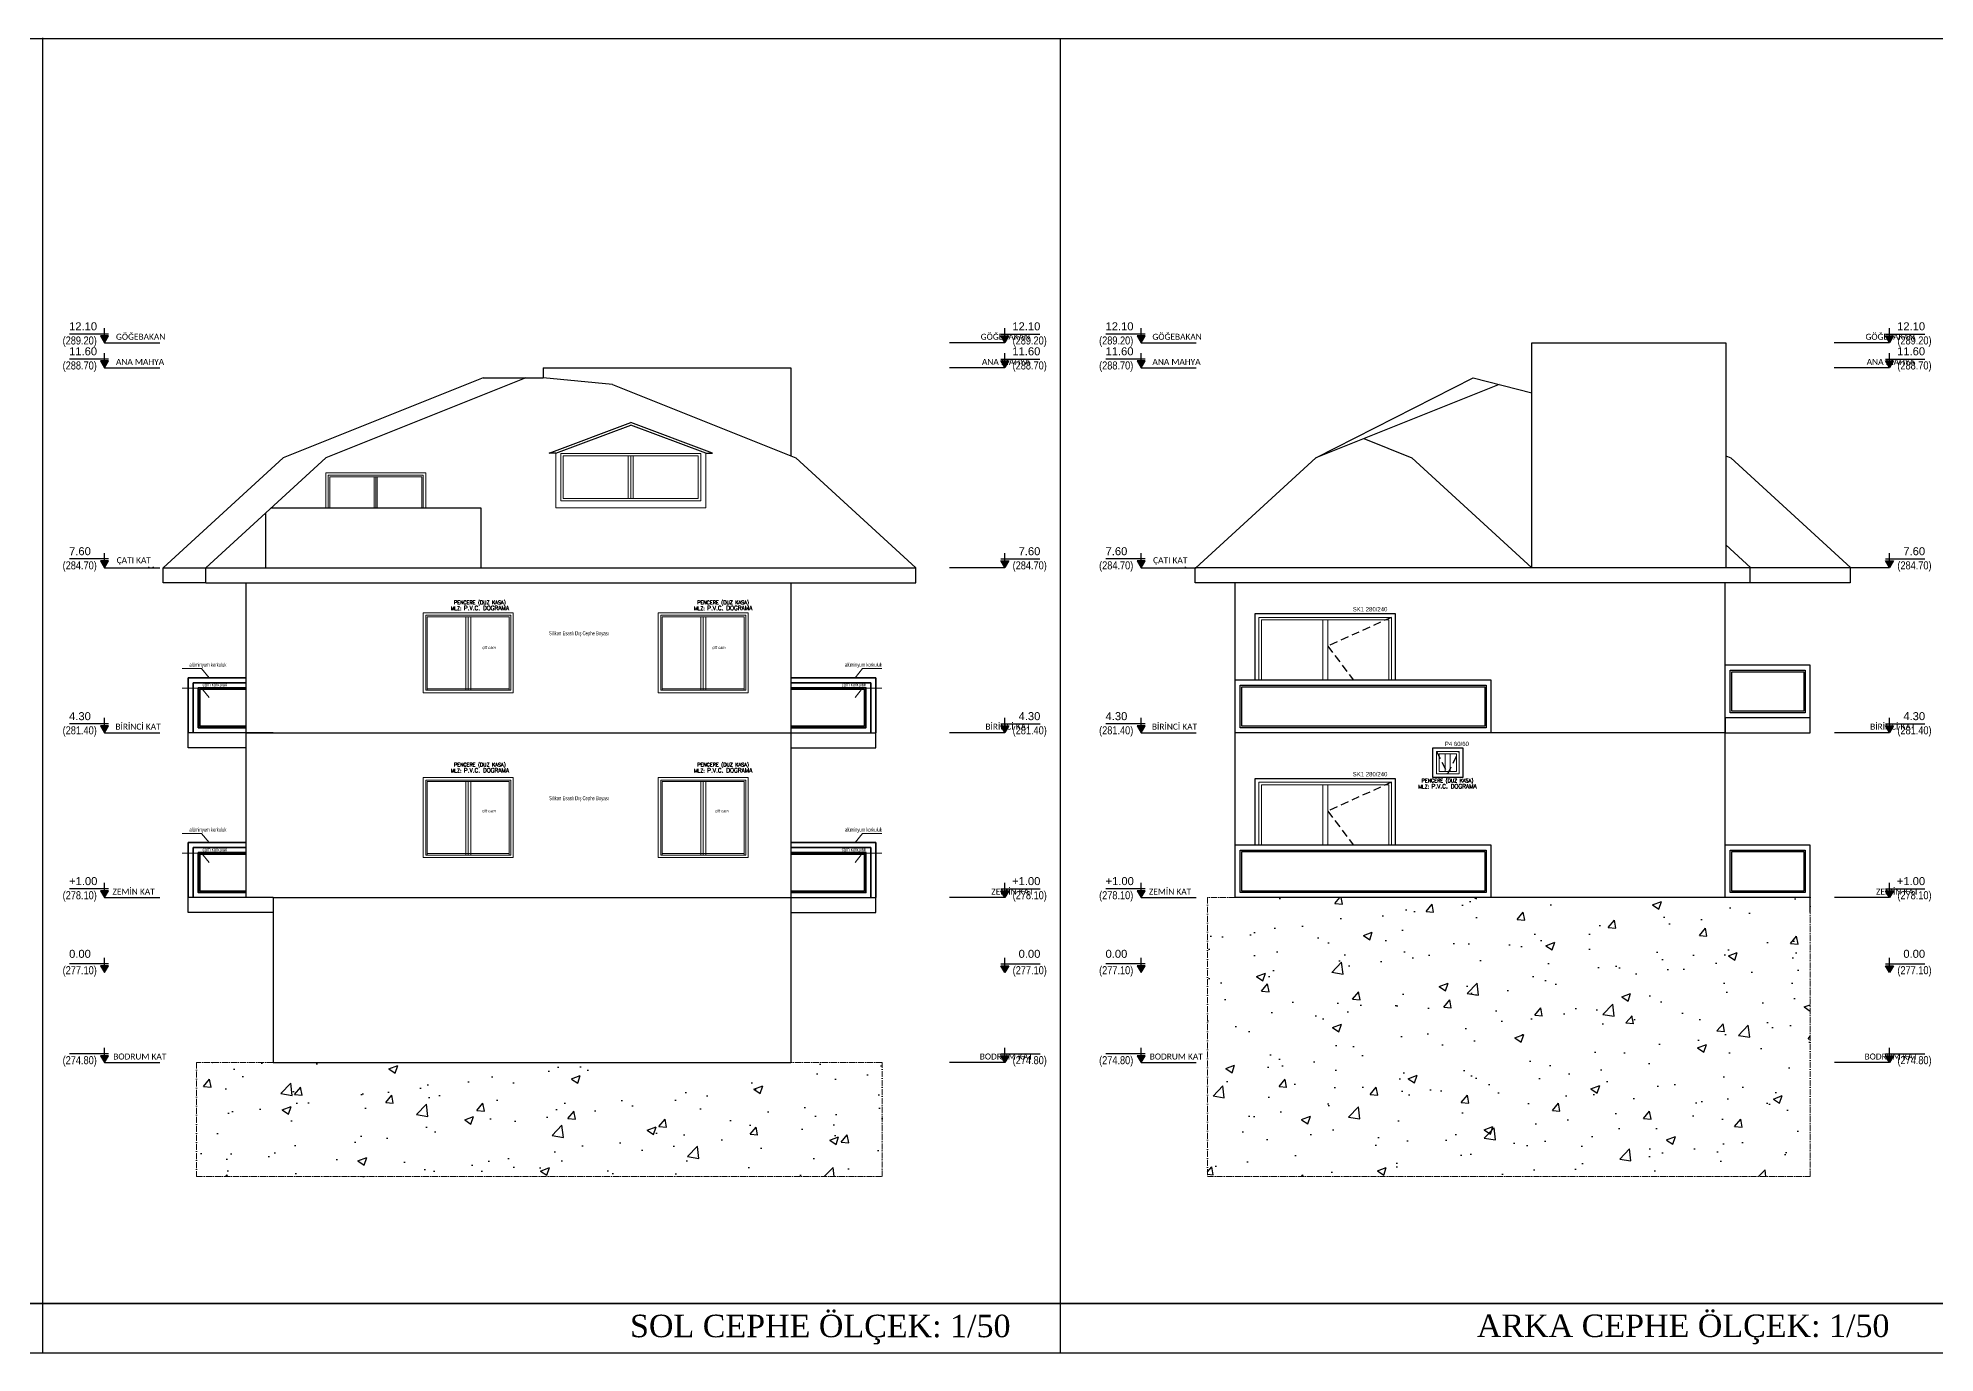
# Model space of a CAD drawing. Header units: millimetres. Extents: x 708 to 46452, y -4963 to 3960.
# Drawn here: x 26656 to 30450, y -4962 to -2331 of the extents above; entities that cross this region are included whole.
import ezdxf

# ---------------------------------------------------------------- set-up
doc = ezdxf.new("R2010")
doc.units = ezdxf.units.MM
doc.linetypes.add('ACAD_ISO10W100', pattern=[18, 12, -3, 0, -3])
doc.linetypes.add('HIDDEN2', pattern=[4.7625, 3.175, -1.5875])
for name, color, linetype, lineweight in [('00_PENCERE', 103, 'Continuous', 13), ('AKS', 153, 'ACAD_ISO10W100', 20), ('Balkon Duvarı', 140, 'Continuous', 35), ('CAM', 145, 'Continuous', 5), ('CS DUVAR', 6, 'Continuous', 40), ('görünüş1', 251, 'Continuous', 35), ('K-TEFRİŞ', 251, 'Continuous', 5), ('ROL_DIK', 150, 'Continuous', 0), ('YAZI', 40, 'Continuous', 25), ('YAZI1', 131, 'Continuous', 20), ('yerkapl', 8, 'Continuous', 5), ('çatı', 14, 'Continuous', 30), ('Çerçeve', 8, 'Continuous', 30), ('ÖLÇÜ YAZI', 5, 'Continuous', 18)]:
    doc.layers.add(name, color=color, linetype=linetype, lineweight=lineweight)
for name, color, linetype in [('ARC-ATP-ALÜMİNYUM KORKULUK', 152, 'Continuous'), ('F-arka_plan', 7, 'Continuous'), ('F-DIS OLCU', 14, 'Continuous'), ('TP-DUVAR', 210, 'Continuous')]:
    doc.layers.add(name, color=color, linetype=linetype)
doc.layers.add('ARC-ATP-GÖRÜNÜŞ KORKULUK', color=7, linetype='Continuous', lineweight=25, true_color=0x202e69)
doc.layers.add('DIŞ KAPI', color=7, linetype='Continuous', lineweight=18, true_color=0x754806)
doc.styles.add('ARIAL2', font='arial.ttf', dxfattribs={"width": 0.8})
doc.styles.add('GENERATED_STYLE_2', font='times.ttf')
doc.styles.get("Standard").update_dxf_attribs({"font": 'arial.ttf'})

# ---------------------------------------------------------------- blocks, each defined once
blk = doc.blocks.new('gae')
at = {"layer": 'yerkapl'}
blk.add_hatch(color=256, dxfattribs=at).paths.add_polyline_path([(10.1, 17.5), (-10.1, 17.5), (0, 0)])
for p, q in [((-10.1, 22.5), (89.7, 22.5)), ((-10.1, 22.5), (89.7, 22.5)), ((0, 0), (-10.1, 17.5)), ((-10.1, 17.5), (10.1, 17.5)), ((0, 0), (-10.1, 17.5)), ((-10.1, 17.5), (10.1, 17.5)), ((0, 17.5), (0, 37.6)), ((0, 17.5), (0, 37.6)), ((10.1, 17.5), (0, 0)), ((10.1, 17.5), (0, 0))]:
    blk.add_line(p, q)
blk.add_lwpolyline([(0, 0), (-98.9, 0)])
blk = doc.blocks.new('UDTYUU')
blk.add_line((-169286.9, 45227.8), (-169397.4, 45227.8))
at = {"xscale": 0.7839999999999999, "yscale": 0.7839999999999999, "zscale": 0.7839999999999999}
blk.add_blockref('gae', (-169286.9, 45227.8), dxfattribs=at)
blk = doc.blocks.new('retetyer5t')
at = {"layer": 'K-TEFRİŞ'}
for p, q in [((62921.3, -7651.4, 0), (62921.3, -7705.4, 0)), ((62921.3, -7651.4, 0), (62921.3, -7705.4, 0)), ((63066.3, -7656.8, 0), (63066.3, -7741.8, 0)), ((63071.3, -7656.8, 0), (63071.3, -7741.8, 0)), ((63076.3, -7656.8, 0), (63076.3, -7741.8, 0)), ((63221.3, -7651.4, 0), (63221.3, -7705.4, 0)), ((62921.3, -7705.4, 0), (62921.3, -7760.4)), ((63221.3, -7705.4, 0), (63221.3, -7760.4)), ((63221.3, -7760.4), (62921.3, -7760.4))]:
    blk.add_line(p, q, dxfattribs=at)
at = {"layer": 'K-TEFRİŞ', "elevation": 0}
for points in [[(62931.3, -7651.8), (63211.3, -7651.8), (63211.3, -7746.8), (62931.3, -7746.8)], [(62936.3, -7656.8), (63206.3, -7656.8), (63206.3, -7741.8), (62936.3, -7741.8)]]:
    blk.add_lwpolyline(points, close=True, dxfattribs=at)
at = {"layer": 'çatı'}
for p, q in [((62907.8, -7651.4, 0), (63071.3, -7590, 0)), ((62921.3, -7651.4, 0), (63071.3, -7595.4, 0)), ((63234.8, -7651.4, 0), (63071.3, -7590, 0)), ((63221.3, -7651.4, 0), (63071.3, -7595.4, 0)), ((62921.3, -7651.4, 0), (62907.8, -7651.4, 0)), ((63221.3, -7651.4, 0), (63234.8, -7651.4, 0))]:
    blk.add_line(p, q, dxfattribs=at)

msp = doc.modelspace()

# ---------------------------------------------------------------- hatches: boundary and pattern name
at = {"layer": 'F-arka_plan'}
h = msp.add_hatch(dxfattribs=at)
h.set_pattern_fill('AR-CONC', color=256)
h.paths.add_polyline_path([(30200.017, -4050.666), (30030.017, -4050.666), (29050.017, -4050.666), (28994.755, -4050.666), (28994.755, -4608.657), (30200.017, -4608.657)])
h = msp.add_hatch(dxfattribs=at)
h.set_pattern_fill('AR-CONC', color=256)
h.paths.add_polyline_path([(28344.107, -4380.666), (28161.346, -4380.666), (27126.346, -4380.666), (26973.141, -4380.666), (26973.141, -4608.657), (28344.107, -4608.657)])
at = {"layer": 'yerkapl'}
for points in [[(26781.156, -4186.978), (26796.962, -4186.978), (26789.059, -4200.666)], [(28597.236, -4186.97), (28581.431, -4186.971), (28589.334, -4200.659)], [(28853.825, -4186.978), (28869.631, -4186.978), (28861.728, -4200.666)], [(30366.535, -4186.97), (30350.73, -4186.971), (30358.633, -4200.659)]]:
    msp.add_hatch(color=256, dxfattribs=at).paths.add_polyline_path(points)

# ---------------------------------------------------------------- linework, layer by layer
at = {"color": 251, "true_color": 0x636466}
for p, q in [((27546.346, -3010.666), (27146.346, -3170.666)), ((27146.346, -3170.666), (26906.346, -3390.666)), ((30031.071, -3166.664), (30041.071, -3170.664)), ((30041.071, -3170.664), (30281.071, -3390.664)), ((30280.017, -3390.666), (28970.017, -3390.666))]:
    msp.add_line(p, q, dxfattribs=at)
for p, q in [((29090.017, -3482.387), (29370.017, -3482.387)), ((29090.017, -3615.666), (29090.017, -3482.387)), ((29370.017, -3482.387), (29370.017, -3615.666)), ((29445.017, -3750.666), (29505.017, -3750.666)), ((29445.017, -3810.666), (29445.017, -3750.666)), ((29505.017, -3750.666), (29505.017, -3810.666)), ((29090.017, -3812.387), (29370.017, -3812.387)), ((29090.017, -3945.666), (29090.017, -3812.387)), ((29370.017, -3812.387), (29370.017, -3945.666)), ((29505.017, -3810.666), (29445.017, -3810.666)), ((26789.059, -4186.978), (26789.059, -4171.173)), ((26789.059, -4186.978), (26789.059, -4171.173)), ((28589.333, -4186.971), (28589.332, -4171.165)), ((28589.333, -4186.971), (28589.332, -4171.165)), ((28861.728, -4186.978), (28861.728, -4171.173)), ((28861.728, -4186.978), (28861.728, -4171.173)), ((30358.632, -4186.971), (30358.631, -4171.165)), ((30358.632, -4186.971), (30358.631, -4171.165)), ((26796.962, -4183.027), (26718.725, -4183.027)), ((26796.962, -4183.027), (26718.725, -4183.027)), ((26781.156, -4186.978), (26789.059, -4200.666)), ((26796.962, -4186.978), (26781.156, -4186.978)), ((26781.156, -4186.978), (26789.059, -4200.666)), ((26796.962, -4186.978), (26781.156, -4186.978)), ((26789.059, -4200.666), (26796.962, -4186.978)), ((26789.059, -4200.666), (26796.962, -4186.978)), ((28581.43, -4183.02), (28659.667, -4183.015)), ((28581.43, -4183.02), (28659.667, -4183.015)), ((28581.431, -4186.971), (28597.236, -4186.97)), ((28581.431, -4186.971), (28597.236, -4186.97)), ((28589.334, -4200.659), (28581.431, -4186.971)), ((28589.334, -4200.659), (28581.431, -4186.971)), ((28597.236, -4186.97), (28589.334, -4200.659)), ((28597.236, -4186.97), (28589.334, -4200.659)), ((28869.631, -4183.027), (28791.394, -4183.027)), ((28869.631, -4183.027), (28791.394, -4183.027)), ((28853.825, -4186.978), (28861.728, -4200.666)), ((28869.631, -4186.978), (28853.825, -4186.978)), ((28853.825, -4186.978), (28861.728, -4200.666)), ((28869.631, -4186.978), (28853.825, -4186.978)), ((28861.728, -4200.666), (28869.631, -4186.978)), ((28861.728, -4200.666), (28869.631, -4186.978)), ((30350.729, -4183.02), (30428.966, -4183.015)), ((30350.729, -4183.02), (30428.966, -4183.015)), ((30350.73, -4186.971), (30366.535, -4186.97)), ((30350.73, -4186.971), (30366.535, -4186.97)), ((30358.633, -4200.659), (30350.73, -4186.971)), ((30358.633, -4200.659), (30350.73, -4186.971)), ((30366.535, -4186.97), (30358.633, -4200.659)), ((30366.535, -4186.97), (30358.633, -4200.659))]:
    msp.add_line(p, q)
for points in [[(27546.346, -3010.666), (27631.346, -3010.666)], [(26906.346, -3390.666), (28411.346, -3390.666)], [(26991.346, -3420.666), (26906.346, -3420.666), (26906.346, -3390.666)], [(30280.017, -3390.666), (30280.017, -3420.666), (30080.017, -3420.666)]]:
    msp.add_lwpolyline(points, dxfattribs=at)
at = {"color": 252, "linetype": 'HIDDEN2', "ltscale": 5}
for points in [[(29362.517, -3489.887), (29235.017, -3547.387), (29286.609, -3615.666)], [(29452.517, -3758.166), (29475.017, -3803.166), (29497.517, -3758.166)], [(29362.517, -3819.887), (29235.017, -3877.387), (29286.609, -3945.666)]]:
    msp.add_lwpolyline(points, dxfattribs=at)
at = {"layer": 'AKS'}
for points in [[(29050.017, -4050.666), (28994.755, -4050.666), (28994.755, -4608.657), (30200.017, -4608.657), (30200.017, -4037.666)], [(27126.346, -4380.666), (26973.141, -4380.666), (26973.141, -4608.657), (28344.107, -4608.657), (28344.107, -4380.666), (28161.346, -4380.666)]]:
    msp.add_lwpolyline(points, dxfattribs=at)
at = {"layer": 'ARC-ATP-ALÜMİNYUM KORKULUK'}
for p, q in [((30030.017, -3690.666), (30030.017, -3585.666)), ((30200.017, -3690.666), (30200.017, -3585.666)), ((29050.017, -3720.666), (29050.017, -3615.666)), ((29050.017, -4050.666), (29050.017, -3945.666)), ((30030.017, -4050.666), (30030.017, -3945.666)), ((30200.017, -4050.666), (30200.017, -3945.666))]:
    msp.add_line(p, q, dxfattribs=at)
for points in [[(30200.017, -3585.666), (30030.017, -3585.666)], [(29562.017, -3720.666), (29562.017, -3615.666), (29050.017, -3615.666)], [(29562.017, -4050.666), (29562.017, -3945.666), (29050.017, -3945.666)], [(30200.017, -3945.666), (30030.017, -3945.666)]]:
    msp.add_lwpolyline(points, dxfattribs=at)
at = {"layer": 'ARC-ATP-GÖRÜNÜŞ KORKULUK'}
for points in [[(30040.017, -3595.666), (30190.017, -3595.666), (30190.017, -3680.666), (30040.017, -3680.666)], [(30043.017, -3598.666), (30187.017, -3598.666), (30187.017, -3677.666), (30043.017, -3677.666)], [(29060.017, -3625.666), (29552.017, -3625.666), (29552.017, -3710.666), (29060.017, -3710.666)], [(29063.017, -3628.666), (29549.017, -3628.666), (29549.017, -3707.666), (29063.017, -3707.666)], [(29060.017, -3955.666), (29552.017, -3955.666), (29552.017, -4040.666), (29060.017, -4040.666)], [(29063.017, -3958.666), (29549.017, -3958.666), (29549.017, -4037.666), (29063.017, -4037.666)], [(30040.017, -3955.666), (30190.017, -3955.666), (30190.017, -4040.666), (30040.017, -4040.666)], [(30043.017, -3958.666), (30187.017, -3958.666), (30187.017, -4037.666), (30043.017, -4037.666)]]:
    msp.add_lwpolyline(points, close=True, dxfattribs=at)
at = {"layer": 'Balkon Duvarı', "lineweight": 35}
for p, q in [((26956.346, -3720.666), (26956.346, -3610.666)), ((26966.346, -3720.666), (26966.346, -3620.666)), ((28321.346, -3720.666), (28321.346, -3620.666)), ((28331.346, -3720.666), (28331.346, -3610.666)), ((26956.346, -4050.666), (26956.346, -3940.666)), ((28331.346, -4050.666), (28331.346, -3940.666)), ((26966.346, -4050.666), (26966.346, -3950.666)), ((28321.346, -4050.666), (28321.346, -3950.666))]:
    msp.add_line(p, q, dxfattribs=at)
for points in [[(26956.346, -3610.666), (27071.346, -3610.666)], [(26966.346, -3620.666), (27071.346, -3620.666)], [(28331.346, -3610.666), (28161.346, -3610.666)], [(28321.346, -3620.666), (28161.346, -3620.666)], [(26956.346, -3940.666), (27071.346, -3940.666)], [(28331.346, -3940.666), (28161.346, -3940.666)], [(26966.346, -3950.666), (27071.346, -3950.666)], [(28321.346, -3950.666), (28161.346, -3950.666)]]:
    msp.add_lwpolyline(points, dxfattribs=at)
at = {"layer": 'Balkon Duvarı', "color": 177, "lineweight": 35, "true_color": 0x293189}
for points in [[(27071.346, -3710.666), (26976.346, -3710.666), (26976.346, -3630.666), (27071.346, -3630.666)], [(27071.346, -3707.666), (26979.346, -3707.666), (26979.346, -3633.666), (27071.346, -3633.666)], [(28161.346, -3710.666), (28311.346, -3710.666), (28311.346, -3630.666), (28161.346, -3630.666)], [(28161.346, -3707.666), (28308.346, -3707.666), (28308.346, -3633.666), (28161.346, -3633.666)], [(27071.346, -4040.666), (26976.346, -4040.666), (26976.346, -3960.666), (27071.346, -3960.666)], [(27071.346, -4037.666), (26979.346, -4037.666), (26979.346, -3963.666), (27071.346, -3963.666)], [(28161.346, -4040.666), (28311.346, -4040.666), (28311.346, -3960.666), (28161.346, -3960.666)], [(28161.346, -4037.666), (28308.346, -4037.666), (28308.346, -3963.666), (28161.346, -3963.666)]]:
    msp.add_lwpolyline(points, dxfattribs=at)
at = {"layer": 'CAM', "lineweight": 18}
for p, q in [((29097.517, -3489.887), (29097.517, -3494.887)), ((29362.517, -3489.887), (29097.517, -3489.887)), ((29362.517, -3494.887), (29362.517, -3489.887)), ((29097.517, -3494.887), (29097.517, -3615.666)), ((29102.517, -3615.666), (29102.517, -3494.887)), ((29102.517, -3494.887), (29225.017, -3494.887)), ((29235.017, -3494.887), (29225.017, -3494.887)), ((29225.017, -3494.887), (29225.017, -3615.666)), ((29235.017, -3615.666), (29235.017, -3494.887)), ((29235.017, -3494.887), (29357.517, -3494.887)), ((29357.517, -3494.887), (29357.517, -3615.666)), ((29362.517, -3615.666), (29362.517, -3494.887)), ((29452.517, -3758.166), (29452.517, -3763.166)), ((29497.517, -3758.166), (29452.517, -3758.166)), ((29452.517, -3763.166), (29452.517, -3798.166)), ((29457.517, -3798.166), (29457.517, -3763.166)), ((29457.517, -3763.166), (29470.017, -3763.166)), ((29480.017, -3763.166), (29470.017, -3763.166)), ((29470.017, -3763.166), (29470.017, -3798.166)), ((29480.017, -3798.166), (29480.017, -3763.166)), ((29480.017, -3763.166), (29492.517, -3763.166)), ((29492.517, -3763.166), (29492.517, -3798.166)), ((29497.517, -3763.166), (29497.517, -3758.166)), ((29497.517, -3798.166), (29497.517, -3763.166)), ((29097.517, -3819.887), (29097.517, -3824.887)), ((29362.517, -3819.887), (29097.517, -3819.887)), ((29097.517, -3824.887), (29097.517, -3945.666)), ((29102.517, -3945.666), (29102.517, -3824.887)), ((29102.517, -3824.887), (29225.017, -3824.887)), ((29235.017, -3824.887), (29225.017, -3824.887)), ((29225.017, -3824.887), (29225.017, -3945.666)), ((29235.017, -3945.666), (29235.017, -3824.887)), ((29235.017, -3824.887), (29357.517, -3824.887)), ((29357.517, -3824.887), (29357.517, -3945.666)), ((29362.517, -3824.887), (29362.517, -3819.887)), ((29362.517, -3945.666), (29362.517, -3824.887)), ((29452.517, -3798.166), (29452.517, -3803.166)), ((29452.517, -3803.166), (29497.517, -3803.166)), ((29470.017, -3798.166), (29457.517, -3798.166)), ((29470.017, -3798.166), (29480.017, -3798.166)), ((29492.517, -3798.166), (29480.017, -3798.166)), ((29497.517, -3803.166), (29497.517, -3798.166))]:
    msp.add_line(p, q, dxfattribs=at)
at = {"layer": 'DIŞ KAPI'}
for p, q in [((27328.346, -3208.666), (27328.346, -3270.666)), ((27331.346, -3208.666), (27331.346, -3270.666)), ((27334.346, -3208.666), (27334.346, -3270.666)), ((27511.346, -3488.666), (27511.346, -3635.666)), ((27516.346, -3488.666), (27516.346, -3635.692)), ((27521.346, -3488.666), (27521.346, -3635.717)), ((27981.346, -3488.666), (27981.346, -3635.666)), ((27986.346, -3488.666), (27986.346, -3635.692)), ((27991.346, -3488.666), (27991.346, -3635.717)), ((27511.346, -3818.666), (27511.346, -3965.666)), ((27516.346, -3818.666), (27516.346, -3965.692)), ((27521.346, -3818.666), (27521.346, -3965.717)), ((27981.346, -3818.666), (27981.346, -3965.666)), ((27986.346, -3818.666), (27986.346, -3965.692)), ((27991.346, -3818.666), (27991.346, -3965.717))]:
    msp.add_line(p, q, dxfattribs=at)
for points in [[(27431.346, -3270.666), (27431.346, -3200.666), (27231.346, -3200.666), (27231.346, -3270.666)], [(27426.346, -3270.666), (27426.346, -3205.666), (27236.346, -3205.666), (27236.346, -3270.666)], [(27423.346, -3270.666), (27423.346, -3208.666), (27239.346, -3208.666), (27239.346, -3270.666)], [(27606.346, -3635.666), (27606.346, -3480.666), (27426.346, -3480.666), (27426.346, -3635.075)], [(27606.346, -3484.997), (27606.346, -3640.666), (27426.346, -3640.666), (27426.346, -3486.283)], [(27601.346, -3635.666), (27601.346, -3485.666), (27431.346, -3485.666), (27431.346, -3635.075)], [(27601.346, -3485.666), (27601.346, -3635.666), (27431.346, -3635.666), (27431.346, -3486.257)], [(27486.346, -3488.666), (27434.346, -3488.666), (27434.346, -3635.09)], [(27434.346, -3488.666), (27598.346, -3488.666), (27598.346, -3635.666)], [(27434.346, -3632.666), (27598.346, -3632.666), (27598.346, -3488.666)], [(28076.346, -3635.666), (28076.346, -3480.666), (27896.346, -3480.666), (27896.346, -3635.075)], [(28076.346, -3484.997), (28076.346, -3640.666), (27896.346, -3640.666), (27896.346, -3486.283)], [(28071.346, -3635.666), (28071.346, -3485.666), (27901.346, -3485.666), (27901.346, -3635.075)], [(28071.346, -3485.666), (28071.346, -3635.666), (27901.346, -3635.666), (27901.346, -3486.257)], [(27956.346, -3488.666), (27904.346, -3488.666), (27904.346, -3635.09)], [(27904.346, -3488.666), (28068.346, -3488.666), (28068.346, -3635.666)], [(27904.346, -3632.666), (28068.346, -3632.666), (28068.346, -3488.666)], [(27606.346, -3965.666), (27606.346, -3810.666), (27426.346, -3810.666), (27426.346, -3965.075)], [(27606.346, -3814.997), (27606.346, -3970.666), (27426.346, -3970.666), (27426.346, -3816.283)], [(27601.346, -3965.666), (27601.346, -3815.666), (27431.346, -3815.666), (27431.346, -3965.075)], [(27601.346, -3815.666), (27601.346, -3965.666), (27431.346, -3965.666), (27431.346, -3816.257)], [(27486.346, -3818.666), (27434.346, -3818.666), (27434.346, -3965.09)], [(27434.346, -3818.666), (27598.346, -3818.666), (27598.346, -3965.666)], [(27434.346, -3962.666), (27598.346, -3962.666), (27598.346, -3818.666)], [(28076.346, -3965.666), (28076.346, -3810.666), (27896.346, -3810.666), (27896.346, -3965.075)], [(28076.346, -3814.997), (28076.346, -3970.666), (27896.346, -3970.666), (27896.346, -3816.283)], [(28071.346, -3965.666), (28071.346, -3815.666), (27901.346, -3815.666), (27901.346, -3965.075)], [(28071.346, -3815.666), (28071.346, -3965.666), (27901.346, -3965.666), (27901.346, -3816.257)], [(27956.346, -3818.666), (27904.346, -3818.666), (27904.346, -3965.09)], [(27904.346, -3818.666), (28068.346, -3818.666), (28068.346, -3965.666)], [(27904.346, -3962.666), (28068.346, -3962.666), (28068.346, -3818.666)]]:
    msp.add_lwpolyline(points, dxfattribs=at)
at = {"layer": 'görünüş1'}
msp.add_line((10275.445, -4862.728), (34332.769, -4862.728), dxfattribs=at)
msp.add_lwpolyline([(34332.769, -4961.727), (20864.937, -4961.918)], dxfattribs=at)
at = {"layer": 'TP-DUVAR'}
for p, q in [((29643.071, -3390.664), (29643.071, -2940.664)), ((29643.071, -2940.664), (30031.071, -2940.664)), ((27666.153, -2990.666), (27666.153, -3010.666)), ((28161.346, -2990.666), (28161.346, -3166.666)), ((27631.346, -3010.666), (27231.346, -3170.666)), ((27631.346, -3010.666), (27666.153, -3010.666)), ((27804.385, -3023.882), (28171.346, -3170.666)), ((29577.868, -3023.945), (29211.071, -3170.664)), ((29307.071, -3132.264), (29403.071, -3170.664)), ((27231.346, -3170.666), (26991.346, -3390.666)), ((28171.346, -3170.666), (28411.346, -3390.666)), ((29211.071, -3170.664), (28971.071, -3390.664)), ((29403.071, -3170.664), (29643.071, -3390.664)), ((27541.346, -3270.666), (27541.346, -3390.666)), ((30031.071, -3344.83), (30081.071, -3390.664)), ((26878.124, -3388.709), (26876.346, -3390.666)), ((26887.038, -3388.709), (26885.081, -3390.666)), ((28950.793, -3388.709), (28949.014, -3390.666)), ((30080.017, -3390.666), (28970.017, -3390.666)), ((30080.017, -3390.666), (28970.017, -3390.666)), ((26991.346, -3420.666), (28411.346, -3420.666)), ((28161.346, -3420.666), (28161.346, -4380.666)), ((30080.017, -3420.666), (28970.017, -3420.666)), ((29050.017, -3720.666), (29050.017, -3420.666)), ((30030.017, -3720.666), (30030.017, -3420.666)), ((27071.346, -3720.666), (26956.346, -3720.666)), ((27071.346, -3750.666), (26956.346, -3750.666)), ((27071.346, -3720.666), (28161.346, -3720.666)), ((28161.346, -3720.666), (28331.346, -3720.666)), ((28161.346, -3750.666), (28331.346, -3750.666)), ((30030.017, -3720.666), (29050.017, -3720.666)), ((29050.017, -4050.666), (29050.017, -3720.666)), ((30030.017, -4050.666), (30030.017, -3720.666)), ((27071.346, -4050.666), (26956.346, -4050.666)), ((28161.346, -4050.666), (28331.346, -4050.666)), ((30030.017, -4050.666), (29050.017, -4050.666)), ((27126.346, -4080.666), (26956.346, -4080.666)), ((28161.346, -4080.666), (28331.346, -4080.666))]:
    msp.add_line(p, q, dxfattribs=at)
for points in [[(30031.071, -2940.664), (30031.071, -3390.664)], [(27666.153, -2990.666), (28161.346, -2990.666)], [(27804.385, -3023.882), (27666.153, -3010.666)], [(29211.071, -3170.664), (29526.071, -3010.664), (29643.071, -3040.664)], [(27111.346, -3390.666), (27111.346, -3280.666)], [(27122.255, -3270.666), (27541.346, -3270.666)], [(26991.346, -3420.666), (26991.346, -3390.666), (28411.346, -3390.666)], [(28411.346, -3420.666), (28411.346, -3390.666)], [(28970.017, -3420.666), (28970.017, -3390.666)], [(30080.017, -3420.666), (30080.017, -3390.666)], [(27071.346, -3420.666), (27071.346, -3720.666)], [(30030.017, -3690.666), (30030.017, -3720.666), (30200.017, -3720.666)], [(30200.017, -3720.666), (30200.017, -3690.666), (30030.017, -3690.666)], [(27126.346, -3720.666), (26956.346, -3720.666)], [(26956.346, -3750.666), (26956.346, -3720.666)], [(27071.346, -3720.666), (27071.346, -4050.666)], [(27126.346, -3720.666), (28161.346, -3720.666)], [(28076.346, -3720.666), (28331.346, -3720.666)], [(28331.346, -3750.666), (28331.346, -3720.666)], [(27126.346, -4050.666), (26956.346, -4050.666)], [(26956.346, -4080.666), (26956.346, -4050.666)], [(27126.346, -4050.666), (27126.346, -4380.666)], [(27126.346, -4050.666), (28161.346, -4050.666)], [(28076.346, -4050.666), (28331.346, -4050.666)], [(28331.346, -4080.666), (28331.346, -4050.666)], [(30200.017, -4080.666), (30200.017, -4050.666), (30030.017, -4050.666)], [(27126.346, -4380.666), (28161.346, -4380.666)]]:
    msp.add_lwpolyline(points, dxfattribs=at)
at = {"layer": 'YAZI1'}
for points in [[(26998.028, -3610.666), (26982.808, -3592.043), (26944.363, -3592.043)], [(28289.663, -3610.666), (28304.883, -3592.043), (28343.328, -3592.043)], [(26998.028, -3650.129), (26982.808, -3631.505), (26944.363, -3631.505)], [(28289.663, -3650.129), (28304.883, -3631.505), (28343.328, -3631.505)], [(26998.028, -3940.666), (26982.808, -3922.043), (26944.363, -3922.043)], [(28289.663, -3940.666), (28304.883, -3922.043), (28343.328, -3922.043)], [(26998.028, -3980.129), (26982.808, -3961.505), (26944.363, -3961.505)], [(28289.663, -3980.129), (28304.883, -3961.505), (28343.328, -3961.505)]]:
    msp.add_lwpolyline(points, dxfattribs=at)
at = {"layer": 'Çerçeve'}
for p, q in [((4940.496, -2332.719), (44558.889, -2331.52)), ((26665.227, -4961.553), (26665.227, -2330.628))]:
    msp.add_line(p, q, dxfattribs=at)
msp.add_lwpolyline([(28700.322, -4961.819), (28700.322, -2331.683)], dxfattribs=at)

# ---------------------------------------------------------------- block references
at = {"layer": 'CS DUVAR', "color": 1, "lineweight": 35}
msp.add_blockref('retetyer5t', (-35229.948, 4489.741), dxfattribs=at)
at = {"layer": 'YAZI', "xscale": -1}
for p in [(-142497.835, -48168.495), (-140425.167, -48168.495), (-142497.835, -48218.495), (-140425.167, -48218.495), (-142497.835, -48618.495), (-140425.167, -48618.495), (-142497.835, -48948.495), (-140425.167, -48948.495), (-142497.835, -49278.495), (-140425.167, -49278.495), (-142497.835, -49608.495), (-140425.167, -49608.495)]:
    msp.add_blockref('UDTYUU', p, dxfattribs=at)
at = {"layer": 'YAZI', "rotation": 0.003745496331365286}
for p in [(197879.103, -48157.421), (199648.402, -48157.421), (197879.106, -48207.421), (199648.405, -48207.421), (197879.132, -48607.421), (199648.431, -48607.421), (197879.154, -48937.421), (199648.453, -48937.421), (197879.175, -49267.421), (199648.474, -49267.421), (197879.197, -49597.421), (199648.496, -49597.421)]:
    msp.add_blockref('UDTYUU', p, dxfattribs=at)

# ---------------------------------------------------------------- texts
at = {"layer": '00_PENCERE', "width": 97.84587, "attachment_point": 7, "style": 'ARIAL2'}
for s, insert, char_height in [('SK1 280/240', (29285.005, -3478.09), 8.59375), ('P4 60/60', (29469.292, -3747.54), 8.5938), ('SK1 280/240', (29285.005, -3808.09), 8.59375)]:
    msp.add_mtext(s, dxfattribs=dict(at, insert=insert, char_height=char_height))
at = {"layer": 'F-DIS OLCU', "char_height": 1.4112, "attachment_point": 1}
for s, insert, width in [('{\\fRomanT|b0|i0|c162|p2;\\H5x;MLZ: \\H1.19x;P.V.C. DOGRAMA}', (27481.268, -3467.18, 156.908), 205.39972), ('{\\fRomanT|b0|i0|c162|p2;\\H5x;PENCERE (DUZ KASA)}', (27487.856, -3456.522, 128.419), 184.16633), ('{\\fRomanT|b0|i0|c162|p2;\\H5x;MLZ: \\H1.19x;P.V.C. DOGRAMA}', (27967.783, -3467.18, 156.908), 205.39972), ('{\\fRomanT|b0|i0|c162|p2;\\H5x;PENCERE (DUZ KASA)}', (27974.371, -3456.522, 128.419), 184.16633), ('{\\fRomanT|b0|i0|c162|p2;\\H5x;MLZ: \\H1.19x;P.V.C. DOGRAMA}', (27481.268, -3791.888, 156.908), 205.39972), ('{\\fRomanT|b0|i0|c162|p2;\\H5x;PENCERE (DUZ KASA)}', (27487.856, -3781.23, 128.419), 184.16633), ('{\\fRomanT|b0|i0|c162|p2;\\H5x;MLZ: \\H1.19x;P.V.C. DOGRAMA}', (27967.783, -3791.888, 156.908), 205.39972), ('{\\fRomanT|b0|i0|c162|p2;\\H5x;PENCERE (DUZ KASA)}', (27974.371, -3781.23, 128.419), 184.16633), ('{\\fRomanT|b0|i0|c162|p2;\\H5x;MLZ: \\H1.19x;P.V.C. DOGRAMA}', (29416.302, -3823.636, 156.908), 205.39972), ('{\\fRomanT|b0|i0|c162|p2;\\H5x;PENCERE (DUZ KASA)}', (29422.89, -3812.978, 128.419), 184.16633)]:
    msp.add_mtext(s, dxfattribs=dict(at, insert=insert, width=width))
at = {"layer": 'ROL_DIK', "color": 0, "lineweight": 40, "char_height": 45, "attachment_point": 1, "style": 'GENERATED_STYLE_2'}
for s, insert in [('   {\\fTimes New Roman|b0|i0|c162|p18;  SOL CEPHE} ÖLÇEK: 1/50', (27754.791, -4885.136)), ('                 ARKA {\\fTimes New Roman|b0|i0|c162|p18;CEPHE} ÖLÇEK: 1/50', (29244.36, -4884.763))]:
    msp.add_mtext(s, dxfattribs=dict(at, insert=insert))
at = {"layer": 'YAZI', "color": 3, "char_height": 16, "width": 92.86722, "attachment_point": 1}
for s, insert in [('12.10', (26718.033, -2899.62)), ('12.10', (28790.702, -2899.62)), ('11.60', (26718.033, -2949.62)), ('11.60', (28790.702, -2949.62)), ('7.60', (26718.033, -3349.62)), ('7.60', (28790.702, -3349.62)), ('4.30', (26718.033, -3679.62)), ('4.30', (28790.702, -3679.62)), ('+1.00', (26718.033, -4009.62)), ('+1.00', (28790.702, -4009.62)), ('0.00', (26718.033, -4155.077)), ('0.00', (28790.702, -4155.077))]:
    msp.add_mtext(s, dxfattribs=dict(at, insert=insert))
at = {"layer": 'YAZI', "char_height": 12, "width": 163.71145, "attachment_point": 7}
for s, insert in [('{\\fCalibri|b0|i0|c162|p34;GÖĞEBAKAN}', (26811.762, -2934.709)), ('{\\fCalibri|b0|i0|c162|p34;GÖĞEBAKAN}', (28884.431, -2934.709)), ('{\\fCalibri|b0|i0|c162|p34;ANA MAHYA}', (26811.762, -2984.709)), ('{\\fCalibri|b0|i0|c162|p34;ANA MAHYA}', (28884.431, -2984.709)), ('{\\fCalibri|b0|i0|c162|p34;ÇATI KAT}', (26813.167, -3384.709)), ('{\\fCalibri|b0|i0|c162|p34;ÇATI KAT}', (28885.836, -3384.709)), ('{\\fCalibri|b0|i0|c162|p34;BİRİNCİ KAT}', (26810.784, -3714.709)), ('{\\fCalibri|b0|i0|c162|p34;BİRİNCİ KAT}', (28883.453, -3714.709)), ('{\\fCalibri|b0|i0|c162|p34;ZEMİN KAT}', (26804.816, -4044.709)), ('{\\fCalibri|b0|i0|c162|p34;ZEMİN KAT}', (28877.485, -4044.709)), ('{\\fCalibri|b0|i0|c162|p34;BODRUM KAT}', (26806.395, -4374.709)), ('{\\fCalibri|b0|i0|c162|p34;BODRUM KAT}', (28879.064, -4374.709))]:
    msp.add_mtext(s, dxfattribs=dict(at, insert=insert))
at = {"layer": 'YAZI', "char_height": 12, "width": 163.71145, "attachment_point": 9, "rotation": 0.003745}
for s, insert in [('{\\fCalibri|b0|i0|c162|p34;GÖĞEBAKAN}', (28639.806, -2934.704)), ('{\\fCalibri|b0|i0|c162|p34;GÖĞEBAKAN}', (30409.105, -2934.704)), ('{\\fCalibri|b0|i0|c162|p34;ANA MAHYA}', (28639.81, -2984.704)), ('{\\fCalibri|b0|i0|c162|p34;ANA MAHYA}', (30409.109, -2984.704)), ('{\\fCalibri|b0|i0|c162|p34;BİRİNCİ KAT}', (28640.836, -3714.704)), ('{\\fCalibri|b0|i0|c162|p34;BİRİNCİ KAT}', (30410.135, -3714.704)), ('{\\fCalibri|b0|i0|c162|p34;ZEMİN KAT}', (28646.825, -4044.703)), ('{\\fCalibri|b0|i0|c162|p34;ZEMİN KAT}', (30416.124, -4044.703)), ('{\\fCalibri|b0|i0|c162|p34;BODRUM KAT}', (28645.268, -4374.703)), ('{\\fCalibri|b0|i0|c162|p34;BODRUM KAT}', (30414.567, -4374.703))]:
    msp.add_mtext(s, dxfattribs=dict(at, insert=insert))
at = {"layer": 'YAZI', "color": 3, "char_height": 16, "width": 92.86722, "attachment_point": 3, "rotation": 0.003745}
for s, insert in [('12.10', (28660.275, -2899.608)), ('12.10', (30429.574, -2899.608)), ('11.60', (28660.279, -2949.608)), ('11.60', (30429.578, -2949.608)), ('7.60', (28660.305, -3349.608)), ('7.60', (30429.604, -3349.608)), ('4.30', (28660.326, -3679.608)), ('4.30', (30429.625, -3679.608)), ('+1.00', (28660.348, -4009.608)), ('+1.00', (30429.647, -4009.608)), ('0.00', (28660.357, -4155.066)), ('0.00', (30429.656, -4155.066))]:
    msp.add_mtext(s, dxfattribs=dict(at, insert=insert))
at = {"layer": 'YAZI', "color": 2, "char_height": 16, "width": 80.64723, "attachment_point": 3}
for s, insert in [('{\\fArial Narrow|b0|i0|c162|p34;(289.20)}', (26773.416, -2927.886)), ('{\\fArial Narrow|b0|i0|c162|p34;(289.20)}', (28846.085, -2927.886)), ('{\\fArial Narrow|b0|i0|c162|p34;(288.70)}', (26773.416, -2977.886)), ('{\\fArial Narrow|b0|i0|c162|p34;(288.70)}', (28846.085, -2977.886)), ('{\\fArial Narrow|b0|i0|c162|p34;(284.70)}', (26773.416, -3377.886)), ('{\\fArial Narrow|b0|i0|c162|p34;(284.70)}', (28846.085, -3377.886)), ('{\\fArial Narrow|b0|i0|c162|p34;(281.40)}', (26773.416, -3707.886)), ('{\\fArial Narrow|b0|i0|c162|p34;(281.40)}', (28846.085, -3707.886)), ('{\\fArial Narrow|b0|i0|c162|p34;(278.10)}', (26773.416, -4037.886)), ('{\\fArial Narrow|b0|i0|c162|p34;(278.10)}', (28846.085, -4037.886)), ('{\\fArial Narrow|b0|i0|c162|p34;(277.10)}', (26773.416, -4187.886)), ('{\\fArial Narrow|b0|i0|c162|p34;(277.10)}', (28846.085, -4187.886)), ('{\\fArial Narrow|b0|i0|c162|p34;(274.80)}', (26773.416, -4367.886)), ('{\\fArial Narrow|b0|i0|c162|p34;(274.80)}', (28846.085, -4367.886))]:
    msp.add_mtext(s, dxfattribs=dict(at, insert=insert))
at = {"layer": 'YAZI', "color": 2, "char_height": 16, "width": 80.64723, "attachment_point": 1, "rotation": 0.003745}
for s, insert in [('{\\fArial Narrow|b0|i0|c162|p34;(289.20)}', (28604.894, -2927.878)), ('{\\fArial Narrow|b0|i0|c162|p34;(289.20)}', (30374.193, -2927.878)), ('{\\fArial Narrow|b0|i0|c162|p34;(288.70)}', (28604.897, -2977.878)), ('{\\fArial Narrow|b0|i0|c162|p34;(288.70)}', (30374.196, -2977.878)), ('{\\fArial Narrow|b0|i0|c162|p34;(284.70)}', (28604.923, -3377.878)), ('{\\fArial Narrow|b0|i0|c162|p34;(284.70)}', (30374.222, -3377.878)), ('{\\fArial Narrow|b0|i0|c162|p34;(281.40)}', (28604.945, -3707.878)), ('{\\fArial Narrow|b0|i0|c162|p34;(281.40)}', (30374.244, -3707.878)), ('{\\fArial Narrow|b0|i0|c162|p34;(278.10)}', (28604.967, -4037.878)), ('{\\fArial Narrow|b0|i0|c162|p34;(278.10)}', (30374.266, -4037.878)), ('{\\fArial Narrow|b0|i0|c162|p34;(277.10)}', (28604.976, -4187.878)), ('{\\fArial Narrow|b0|i0|c162|p34;(277.10)}', (30374.275, -4187.878)), ('{\\fArial Narrow|b0|i0|c162|p34;(274.80)}', (28604.988, -4367.878)), ('{\\fArial Narrow|b0|i0|c162|p34;(274.80)}', (30374.287, -4367.878))]:
    msp.add_mtext(s, dxfattribs=dict(at, insert=insert))
at = {"layer": 'YAZI1', "width": 0.6}
for s, p in [('Silikon Esaslı Dış Cephe Boyası', (27677.817, -3525.768)), ('alüminyum korkuluk', (26958.66, -3588.732)), ('alüminyum korkuluk', (28269.562, -3588.732)), ('cam korkuluk', (26984.999, -3628.207)), ('cam korkuluk', (28262.956, -3628.207)), ('Silikon Esaslı Dış Cephe Boyası', (27677.817, -3855.768)), ('alüminyum korkuluk', (26958.66, -3918.732)), ('alüminyum korkuluk', (28269.562, -3918.732)), ('cam korkuluk', (26984.999, -3958.207)), ('cam korkuluk', (28262.956, -3958.207))]:
    msp.add_text(s, height=8, dxfattribs=at).set_placement(p)
at = {"layer": 'ÖLÇÜ YAZI', "char_height": 5.6, "width": 375.9295, "attachment_point": 1}
for insert in [(27544.192, -3547.558, 0), (28003.912, -3547.558, 0), (27544.192, -3874.384, 0), (28010.018, -3874.384, 0)]:
    msp.add_mtext('{\\fArial|b0|i1|c162|p34;çift cam}', dxfattribs=dict(at, insert=insert))

doc.saveas('drawing.dxf')
